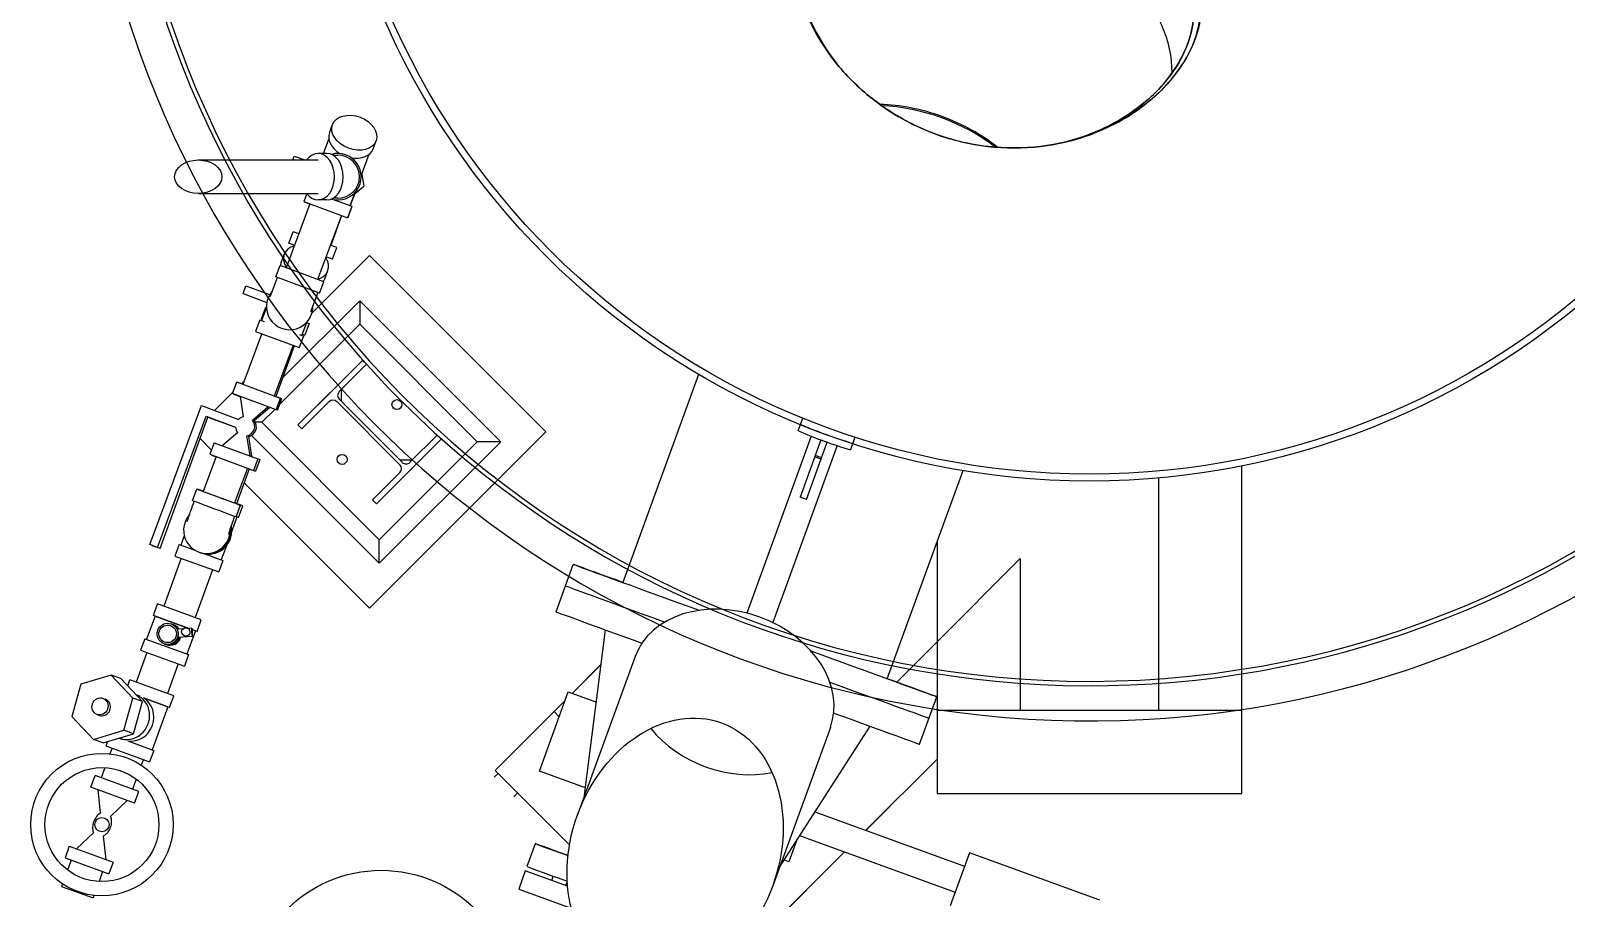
# Model space of a CAD drawing. Header units: metres. Extents: x 0 to 63075, y 0 to 44550.
# Drawn here: x 60111.8 to 60528.1, y 37240.8 to 37476 of the extents above; entities that cross this region are included whole.
import ezdxf

# ---------------------------------------------------------------- set-up
doc = ezdxf.new("R2010")
doc.units = ezdxf.units.M
doc.header["$LTSCALE"] = 75
for name, color, linetype in [('GSB', 7, 'Continuous'), ('ML6', 1, 'Continuous'), ('SL1', 8, 'Continuous')]:
    doc.layers.add(name, color=color, linetype=linetype)

# ---------------------------------------------------------------- blocks, each defined once
blk = doc.blocks.new('A$C6bae614f')
at = {"layer": 'SL1'}
for p, q in [((416547.3, 24354.7), (416547.3, 24354.7)), ((416560.5, 24362.8), (416560.5, 24362.8)), ((414997.6, 24193.4), (415003.1, 24208.1)), ((414987.1, 24155.9), (414996.7, 24181.6)), ((415076.4, 24164), (415081.9, 24178.8)), ((414931.3, 24144.1), (414934, 24151.3)), ((414934, 24151.3), (414953.3, 24144.1)), ((414992.7, 24155.9), (414977, 24155.9)), ((415004.1, 24152.8), (415012.9, 24152.8)), ((415054.9, 24115.4), (415069.5, 24154.5)), ((414760.9, 24144.1), (414977, 24144.1)), ((415056.2, 24118.8), (415060, 24096.4)), ((415060, 24096.4), (415042.5, 24081.9)), ((414760.9, 24083.7), (414977, 24083.7)), ((414962.5, 24064.9), (414919.6, 23949.6)), ((414956.7, 24083.2), (414951.4, 24069)), ((414951.4, 24069), (415030.2, 24039.7)), ((414951.8, 24068.9), (414951.7, 24068.6)), ((414951.7, 24068.6), (414962.5, 24064.7)), ((414992.7, 24071.9), (414977, 24071.9)), ((415012.9, 24075), (415004, 24075)), ((415006, 24072.4), (415037.9, 24060.6)), ((415043.8, 24085.3), (415035, 24061.7)), ((415035.3, 24061.8), (415042.7, 24082)), ((415019.1, 24043.9), (414976.2, 23928.6)), ((415019.5, 24043.7), (414999.9, 23989.9)), ((415037.9, 24060.6), (415030.2, 24039.7)), ((415030.3, 24040), (415030.7, 24039.8)), ((415038.3, 24060.7), (415030.7, 24039.8)), ((415035.1, 24061.9), (415038.3, 24060.7)), ((414924.4, 23993.8), (414932, 24014.6)), ((414942.4, 24010.9), (414932, 24014.6)), ((414934.7, 23990), (414924.4, 23993.8)), ((415011, 23985.9), (414999.1, 23990.2)), ((415003.4, 23965), (415011, 23985.9)), ((414900.8, 23932.9), (414908.5, 23953.8)), ((414987.3, 23924.4), (414908.5, 23953.8)), ((414910.5, 23959), (414916, 23973.8)), ((415070.1, 23971.4), (414966, 23867.4)), ((415003.4, 23965), (414991.4, 23969.4)), ((415388.2, 23653.2), (415070.1, 23971.4)), ((414890.8, 23896.9), (414903.7, 23931.8)), ((414979.6, 23903.6), (414900.8, 23932.9)), ((414989.3, 23929.7), (414994.8, 23944.5)), ((414841.6, 23902.9), (414846.9, 23916.9)), ((414841.6, 23902.9), (414884.4, 23887)), ((414846.9, 23916.9), (414889.6, 23901)), ((414976.6, 23904.7), (414963.6, 23869.8)), ((414979.6, 23903.6), (414987.3, 23924.4)), ((414882.1, 23877.7), (414874.5, 23856.8)), ((414883.8, 23878.1), (414875, 23854.4)), ((414882.1, 23877.7), (414883.4, 23877.2)), ((414912.5, 23750.1), (415052.3, 23889.9)), ((415052.3, 23889.9), (415052.3, 23847.5)), ((415306.9, 23635.3), (415052.3, 23889.9)), ((414872, 23855.5), (414864.2, 23834.7)), ((414872, 23855.5), (414879.5, 23852.7)), ((414874.5, 23856.8), (414875.7, 23856.4)), ((415052.3, 23847.5), (414908.1, 23703.3)), ((414947.8, 23827.3), (414956.6, 23851)), ((414961.1, 23848.9), (414953.5, 23828)), ((414956.5, 23850.6), (414961.1, 23848.9)), ((415264.5, 23635.3), (415052.3, 23847.5)), ((414875.4, 23830.6), (414841.3, 23739)), ((414864.2, 23834.7), (414943, 23805.4)), ((414950.8, 23826.2), (414943, 23805.4)), ((414943.3, 23829), (414950.8, 23826.2)), ((414948.7, 23829.8), (414953.5, 23828)), ((414931.9, 23809.6), (414897.9, 23718)), ((414933.9, 23808.8), (414900.6, 23717.2)), ((414940.6, 23665.8), (415057.3, 23782.4)), ((415064.5, 23775.2), (415015.3, 23726)), ((415057.3, 23782.4), (415064.5, 23775.2)), ((414822.4, 23722.3), (414830.2, 23743.1)), ((414909, 23713.8), (414830.2, 23743.1)), ((414843.5, 23744.9), (414838.6, 23740)), ((414940.6, 23665.8), (415012.7, 23737.8)), ((415664.2, 23757.1), (415527.4, 23381.3)), ((414823.3, 23724.7), (414790.4, 23691.8)), ((414901.2, 23693), (414822.4, 23722.3)), ((414825.1, 23721), (414825.2, 23721.3)), ((414837.1, 23716.7), (414825.1, 23721)), ((414842.7, 23680.5), (414837.1, 23716.9)), ((414911.7, 23713.1), (414897.9, 23718.2)), ((414901.2, 23693), (414909, 23713.8)), ((414904.1, 23692.3), (414911.7, 23713.1)), ((414997, 23707.8), (414947.8, 23658.5)), ((414997, 23707.8), (414947.8, 23658.5)), ((415124.7, 23593.9), (415010.9, 23707.8)), ((415124.7, 23593.9), (415010.9, 23707.8)), ((415019.5, 23730.3), (415015.3, 23726)), ((415015.3, 23712.1), (415129.1, 23598.3)), ((415015.3, 23712.1), (415129.1, 23598.3)), ((415019.5, 23730.3), (415019, 23729.7)), ((415019, 23729.7), (415019, 23708.5)), ((414673.2, 23450), (414766.4, 23700.7)), ((414687.2, 23444.8), (414775.3, 23681.4)), ((414691.8, 23442.6), (414778.2, 23679.8)), ((414766.4, 23700.7), (414833.3, 23675.8)), ((414775.3, 23681.4), (414828, 23661.8)), ((414778.4, 23679.8), (414778.1, 23679.5)), ((414778.2, 23679.8), (414828.1, 23661.7)), ((414858.6, 23674.6), (414886.6, 23698.4)), ((414861.6, 23673.6), (414889.3, 23697.5)), ((414898.8, 23693.9), (414875.6, 23670.7)), ((414904.1, 23692.3), (414901.3, 23693.3)), ((415844.1, 23655.1), (415852.4, 23677.9)), ((414832.1, 23652.1), (414804.1, 23628.2)), ((414875.6, 23670.7), (414863.6, 23670.7)), ((414875.6, 23670.7), (415087.7, 23458.6)), ((414947.8, 23658.5), (414940.6, 23665.8)), ((414947.8, 23658.5), (414940.6, 23665.8)), ((415070, 23335), (415388.2, 23653.2)), ((415143, 23598.3), (415192.2, 23647.5)), ((415192.2, 23647.5), (415199.4, 23640.3)), ((414764.1, 23641), (414784.6, 23620.5)), ((414789.5, 23633.7), (414781.7, 23612.9)), ((414789.5, 23633.7), (414868.3, 23604.4)), ((414848, 23646.2), (414853.7, 23609.8)), ((414851.2, 23645.1), (414857.1, 23608.7)), ((414856.8, 23647), (415087.7, 23416.1)), ((415199.4, 23640.3), (415082.7, 23523.6)), ((415087.7, 23458.6), (415264.5, 23635.3)), ((415087.7, 23416.1), (415306.9, 23635.3)), ((415306.9, 23635.3), (415264.5, 23635.3)), ((415867.3, 23645.5), (415751, 23326)), ((415914.2, 23628.4), (415798, 23308.9)), ((415884.7, 23638.7), (415847.2, 23535.6)), ((415859, 23531.4), (415896.5, 23634.5)), ((415884.7, 23638.7), (415896.5, 23634.5)), ((415884.8, 23638.7), (415884.7, 23638.7)), ((415896.5, 23634.5), (415896.5, 23634.5)), ((415946.4, 23643.6), (415938.1, 23620.9)), ((414792.9, 23608.7), (414769.5, 23545.9)), ((414781.7, 23612.9), (414860.5, 23583.5)), ((414785.2, 23611.6), (414785.1, 23611.3)), ((414785.1, 23611.3), (414792.8, 23608.5)), ((414853.6, 23610), (414871.7, 23603.4)), ((414868.3, 23604.4), (414860.5, 23583.5)), ((414871.7, 23603.4), (414864.1, 23582.5)), ((415154.8, 23595.7), (415082.7, 23523.6)), ((415146.7, 23602), (415125.4, 23602)), ((415143, 23598.3), (415147.2, 23602.6)), ((415147.2, 23602.6), (415146.7, 23602)), ((415885.3, 23603.8), (415873.6, 23608.1)), ((415886.3, 23606.6), (415874.6, 23610.8)), ((414849.4, 23587.7), (414826, 23524.9)), ((414852.9, 23586.4), (414830.1, 23523.6)), ((414860.6, 23583.8), (414864.1, 23582.5)), ((415075.5, 23530.8), (415124.7, 23580)), ((415075.5, 23530.8), (415124.7, 23580)), ((416004.8, 23207.6), (416141.6, 23583.4)), ((416494.7, 23150.2), (416494.7, 23570.1)), ((416644.7, 23000.2), (416644.7, 23592)), ((414750.6, 23529.2), (414758.4, 23550.1)), ((414843.8, 23561.3), (415070, 23335)), ((414841.2, 23519.6), (414826.1, 23525.1)), ((414829.4, 23499.9), (414837.2, 23520.8)), ((414833.6, 23498.7), (414841.2, 23519.6)), ((415082.7, 23523.6), (415075.5, 23530.8)), ((415082.7, 23523.6), (415075.5, 23530.8)), ((415859, 23531.4), (415847.2, 23535.6)), ((414830.6, 23499.8), (414821.3, 23474.2)), ((414829.5, 23500.2), (414830.6, 23499.8)), ((414833.6, 23498.7), (414829.5, 23500.2)), ((414735.5, 23465.7), (414729.3, 23448.8)), ((415087.7, 23416.1), (415087.7, 23458.6)), ((416094.7, 23454.7), (416094.7, 23000.2)), ((414687.2, 23444.8), (414673.2, 23450)), ((414677.7, 23447.7), (414677.9, 23448.2)), ((414691.8, 23442.6), (414677.7, 23447.7)), ((414726.4, 23449.9), (414718.8, 23429)), ((414718.8, 23429), (414797.8, 23400.3)), ((414726.4, 23449.9), (414754.7, 23439.6)), ((414762, 23436.1), (414762.4, 23436)), ((414764.9, 23435.1), (414764.5, 23435.2)), ((414772.6, 23433.1), (414805.4, 23421.1)), ((414811.7, 23447.8), (414802.4, 23422.2)), ((414729.9, 23425), (414698.4, 23338.5)), ((414786.6, 23404.3), (414755.1, 23317.9)), ((414805.4, 23421.1), (414797.8, 23400.3)), ((415406.7, 23328.2), (415437.9, 23413.9)), ((416094.7, 23274.4), (416244.7, 23424.4)), ((416244.7, 23424.4), (416244.7, 23150.2)), ((414679.7, 23321.7), (414687.3, 23342.6)), ((414766.3, 23313.8), (414687.3, 23342.6)), ((414682.7, 23320.6), (414667.4, 23278.8)), ((414743.7, 23298.4), (414679.7, 23321.7)), ((414682.7, 23320.6), (414743.7, 23298.4)), ((414712.5, 23306.3), (414712, 23306.5)), ((414713.8, 23305.8), (414714.3, 23305.7)), ((414716.8, 23304.7), (414716.4, 23304.9)), ((414733.2, 23297.6), (414723.1, 23296.9)), ((414755.7, 23294), (414740.4, 23252.2)), ((414740.8, 23299.1), (414744.5, 23297.8)), ((414749, 23298.8), (414743.1, 23298.3)), ((414749.3, 23296.3), (414755.7, 23294)), ((414758.7, 23292.9), (414749.3, 23296.3)), ((414758.7, 23292.9), (414766.3, 23313.8)), ((415458.4, 22997.4), (415496.2, 23295.6)), ((414664.4, 23279.8), (414656.8, 23259)), ((414664.4, 23279.8), (414743.4, 23251.1)), ((414699.5, 23270.5), (414699, 23270.7)), ((414700.8, 23270), (414701.2, 23269.9)), ((414703.8, 23268.9), (414703.4, 23269.1)), ((414750.1, 23283.8), (414723.9, 23281.9)), ((414735.7, 23285.1), (414739.4, 23283.7)), ((416094.7, 23274.4), (416021.7, 23201.4)), ((414668, 23254.9), (414648.5, 23201.5)), ((414656.8, 23259), (414735.8, 23230.2)), ((414724.7, 23234.2), (414705.2, 23180.8)), ((414743.4, 23251.1), (414735.8, 23230.2)), ((415436, 23181.2), (415488.3, 23233.6)), ((415488.3, 23233.5), (415436.1, 23181.2)), ((415549.6, 23247.9), (415445.5, 22962)), ((414603.6, 23214.2), (414548.5, 23197.5)), ((414642.7, 23172.8), (414603.6, 23214.2)), ((414621.1, 23207.9), (414603.6, 23214.2)), ((414660.2, 23166.4), (414621.1, 23207.9)), ((414633.4, 23194.8), (414637.4, 23205.5)), ((414716.4, 23176.8), (414637.4, 23205.5)), ((414548.5, 23197.5), (414532.4, 23139.4)), ((414655.2, 23176.2), (414648.7, 23178.6)), ((414708.8, 23155.9), (414716.4, 23176.8)), ((415376.9, 23041), (415428.9, 23183.8)), ((415428.9, 23183.8), (415479.7, 23165.3)), ((414588.7, 23172.2), (414592.9, 23170.7)), ((414626.7, 23114.7), (414642.7, 23172.8)), ((414660.2, 23166.4), (414642.7, 23172.8)), ((414644.1, 23108.3), (414660.2, 23166.4)), ((414708.8, 23155.9), (414662.1, 23172.9)), ((414662.2, 23172.9), (414705.8, 23157)), ((414705.8, 23157), (414677.5, 23079.4)), ((415403.1, 23148.2), (415423.3, 23168.5)), ((415423.3, 23168.5), (415403.1, 23148.2)), ((416063.1, 23089.3), (416094.3, 23175)), ((416644.7, 23150.2), (416094.7, 23150.2)), ((414532.4, 23139.4), (414571.5, 23098)), ((414578.1, 23143), (414582.2, 23141.5)), ((415297, 23042.2), (415403.1, 23148.2)), ((415403.1, 23148.2), (415412.5, 23138.8)), ((415973.5, 23121.9), (415810.8, 22869.1)), ((414571.5, 23098), (414626.7, 23114.7)), ((414589, 23091.6), (414571.5, 23098)), ((414589, 23091.6), (414644.1, 23108.3)), ((414596.7, 23093.9), (414593.9, 23086.2)), ((414626.4, 23097.2), (414619.1, 23099.9)), ((414644.1, 23108.3), (414626.7, 23114.7)), ((414633.9, 23095.3), (414680.5, 23078.3)), ((415902, 23119.6), (415797.9, 22833.7)), ((414593.9, 23086.2), (414672.9, 23057.4)), ((414605.1, 23082.2), (414601.4, 23072)), ((414680.5, 23078.3), (414672.9, 23057.4)), ((414592.2, 23046.9), (414585.6, 23028.7)), ((414661.7, 23061.5), (414658, 23051.3)), ((415296.8, 23041.9), (415297.1, 23042.1)), ((415431.1, 22907.8), (415296.8, 23041.9)), ((415431.1, 22908), (415297, 23042.2)), ((415460.1, 23010.7), (415376.9, 23041)), ((415966.3, 22933.9), (416094.7, 23062.3)), ((414566.9, 23011.9), (414574.5, 23032.8)), ((414645.8, 22983.2), (414566.9, 23011.9)), ((414653.5, 23004), (414574.5, 23032.8)), ((414648.9, 23026.3), (414642.3, 23008.1)), ((415295.2, 23029.8), (415302, 23036.7)), ((414584.6, 22965.3), (414580.1, 23007.1)), ((414602.3, 22958.9), (414632.6, 22988)), ((414645.8, 22983.2), (414653.5, 23004)), ((415330.5, 22994.5), (415337.4, 23001.4)), ((416094.7, 23000.2), (416644.7, 23000.2)), ((415874.1, 22967.5), (416144.4, 22869.1)), ((416010.2, 22977.8), (415966.4, 22933.9)), ((414571.6, 22929.5), (414541.2, 22900.4)), ((414528, 22905.2), (414520.4, 22884.3)), ((414528, 22905.2), (414607, 22876.5)), ((414589.2, 22923.1), (414593.7, 22881.3)), ((415369.3, 22909.8), (415354.2, 22868.5)), ((415841.4, 22916.6), (415827, 22877.2)), ((415846.4, 22924.4), (416127.3, 22822.1)), ((414520.4, 22884.3), (414599.4, 22855.6)), ((414531.5, 22880.3), (414524.9, 22862.1)), ((414607, 22876.5), (414599.4, 22855.6)), ((415927.4, 22894.9), (415789.5, 22756.9)), ((415791.8, 22759.4), (415927.3, 22894.9)), ((415827, 22877.2), (415818.1, 22880.4)), ((416153.3, 22893.5), (416118.4, 22797.7)), ((416388.2, 22808), (416153.3, 22893.5)), ((414588.2, 22859.6), (414581.6, 22841.5)), ((415351.2, 22860.8), (415339.3, 22827.9)), ((415427.7, 22833), (415351.2, 22860.8)), ((415398.9, 22843.4), (415401.7, 22851.2)), ((414515.8, 22837.1), (414514.1, 22832.4)), ((414514.1, 22832.4), (414570.8, 22811.8)), ((414572.5, 22816.4), (414570.8, 22811.8)), ((415339.3, 22827.9), (415434.3, 22793.3)), ((415424.5, 22834.1), (415427.1, 22841.2))]:
    blk.add_line(p, q, dxfattribs=at)
for centre, radius in [((416369.8, 24952.9), 1388.4), ((416369.8, 24952.9), 1376), ((415119.5, 23702.5), 9), ((415020.5, 23603.5), 9), ((414586.9, 22944.2), 128.6), ((414586.9, 22944.2), 102.9), ((414586.9, 22944.2), 12.9), ((415091.1, 22620.4), 241.3)]:
    blk.add_circle(centre, radius, dxfattribs=at)
for centre, radius, start, end in [((416369.8, 24952.9), 1750, 185.8289, 180.3095), ((416369.8, 24952.9), 1821.5, 185.5993, 68.3648), ((416369.8, 24952.9), 1758, 185.8023, 69.7657), ((415012.9, 24113.9), 42, 253.6386, 106.3576), ((415012.9, 24113.9), 38.9, 269.9981, 89.9981), ((414925.8, 23879.6), 42, 137.1869, 2.0094), ((415004, 23700.8), 9.8, 44.9982, 134.9982), ((415004, 23700.8), 9.8, 44.9981, 134.9981), ((415022.2, 23719.1), 9.8, 134.9982, 224.9982), ((415022.2, 23719.1), 9.8, 134.9981, 224.9981), ((414845.4, 23663.3), 17.4, 98.8105, 134.0255), ((414845.4, 23663.3), 17.4, 185.1707, 220.3857), ((414845.4, 23663.3), 17.4, 278.8105, 40.3857), ((414848.4, 23662.2), 17.4, 279.2005, 40.7757), ((416185.5, 24446.6), 862, 246.6727, 253.3235), ((416185.5, 24446.6), 849.6, 246.6241, 253.3722), ((415117.8, 23587), 9.8, 314.9982, 44.9982), ((415117.8, 23587), 9.8, 314.9981, 44.9981), ((415136.1, 23605.2), 9.8, 224.9982, 314.9982), ((415136.1, 23605.2), 9.8, 224.9981, 314.9981)]:
    blk.add_arc(centre, radius, start, end, dxfattribs=at)
for centre, major_axis, ratio, start_param, end_param in [((416160.3, 24377.5), (349.1, -127.1), 0.642788, 0.214712, 1.570796), ((416050, 24074.5), (-230.1, 83.8), 0.642788, 4.712389, 5.193048), ((416049.3, 24072.5), (229.8, -83.6), 0.642788, 1.107231, 2.034281), ((416050, 24074.5), (-230.1, 83.8), 0.642788, 4.231649, 4.712389), ((415037, 24178.7), (-39.4, 14.7), 0.707107, 0, 1.299523), ((414977, 24113.9), (0, 42), 0.707107, 2.371035, 7.053743), ((414992.7, 24113.9), (0, 42), 0.707107, 3.141593, 6.283185), ((415037, 24178.7), (39.4, -14.7), 0.707107, 4.983662, 6.283185), ((414955.4, 23959.1), (-39.4, 14.7), 0.707107, 5.512628, 7.053743), ((414949.9, 23944.4), (-39.4, 14.7), 0.707107, 0, 0.190809), ((414955.4, 23959.1), (39.4, -14.7), 0.707107, 5.512628, 7.053743), ((414949.9, 23944.4), (39.4, -14.7), 0.707107, 6.092377, 6.283185), ((414797.8, 23535.4), (39.4, -14.7), 0.000126, 2.37103, 7.053737), ((414797.8, 23535.4), (36.4, -13.5), 0.000126, 2.459317, 6.965449), ((414790, 23514.6), (39.4, -14.7), 0.000126, 3.141593, 6.283185), ((414776.4, 23475.6), (-14.4, -39.5), 0.999828, 4.705583, 8.260984), ((414776.4, 23475.6), (-14.4, -39.5), 0.999828, 4.337937, 4.705583), ((414778.9, 23474.7), (-14.4, -39.5), 0.999828, 6.256058, 8.403447), ((414779.3, 23474.6), (-14.4, -39.5), 0.999828, 0.190693, 2.139021), ((414776.7, 23475.5), (-14.4, -39.5), 0.999828, 0, 2.002603), ((415766.1, 23294.5), (-328.2, 119.5), 0.000235, 5.526729, 7.541535), ((415752, 23255.8), (-328.2, 119.5), 0.000235, 0, 1.099442), ((415725.8, 23183.7), (-176.2, 64.1), 0.765978, 4.712389, 6.283185), ((415734.9, 23208.8), (-328.2, 119.5), 0.000235, 6.283185, 7.29823), ((415725.8, 23183.7), (176.2, -64.1), 0.765978, 0, 1.570796), ((414706, 23288.4), (-6.5, -17.9), 0.999445, 0, 1.992119), ((414706, 23288.4), (6.5, 17.9), 0.999445, 5.133711, 6.283185), ((414707.3, 23287.9), (6.5, 17.9), 0.999445, 5.554137, 6.31843), ((414707.8, 23287.8), (6.5, 17.9), 0.999445, 5.56661, 6.283185), ((414709.9, 23287), (6.5, 17.9), 0.999445, 5.621186, 6.342997), ((414707.3, 23287.9), (-6.5, -17.9), 0.999445, 6.24794, 7.886236), ((414707.8, 23287.8), (-6.5, -17.9), 0.999445, 0, 1.615293), ((414709.9, 23287), (-6.5, -17.9), 0.999445, 6.223374, 7.950547), ((414710.4, 23286.8), (-6.5, -17.9), 0.999445, 0.790973, 1.679327), ((415766.1, 23294.5), (328.2, -119.5), 0.000235, 5.024836, 7.039642), ((414633.5, 23139.4), (14.4, 39.5), 0.931922, 3.10802, 6.260195), ((415752, 23255.8), (328.2, -119.5), 0.000235, 5.183743, 6.283185), ((414587.6, 23156.1), (-5.3, -14.6), 0.931922, 0, 2.704213), ((414587.6, 23156.1), (5.3, 14.6), 0.931922, 5.845806, 6.283185), ((414641.1, 23136.6), (14.4, 39.5), 0.931922, 3.332286, 6.093751), ((415734.9, 23208.8), (328.2, -119.5), 0.000235, 5.268141, 6.283185), ((415725.8, 23183.7), (176.2, -64.1), 0.765978, 4.041656, 5.383122), ((415596, 22827.3), (-226.7, 82.5), 0.000235, 5.544885, 7.021601), ((415581, 22786), (-226.7, 82.5), 0.000235, 0, 0.824501)]:
    blk.add_ellipse(centre, major_axis=major_axis, ratio=ratio, start_param=start_param, end_param=end_param, dxfattribs=at)
for centre, major_axis, ratio in [((415042.5, 24193.4), (39.4, -14.7), 0.707107), ((414760.9, 24113.9), (42.7, 0), 0.707107), ((414705.5, 23288.6), (-6.5, -17.9), 0.999445), ((414705.5, 23288.6), (-5.4, -14.9), 0.999445), ((414738.3, 23292.1), (2.57, 7.05), 0.999445), ((414749.5, 23291.3), (0.54, -7.48), 0.030407), ((414583.4, 23157.6), (5.3, 14.6), 0.931922), ((415621.7, 22897.8), (-83.7, -230), 0.765978)]:
    blk.add_ellipse(centre, major_axis=major_axis, ratio=ratio, dxfattribs=at)
for points, knots in [([(415844.4, 24623.4), (415834.9, 24598.4), (415829.7, 24566.9), (415830.4, 24533.8), (415830.9, 24512.9), (415833.7, 24491.3), (415838.3, 24470.8), (415839.8, 24464), (415841.5, 24457.3), (415843.4, 24450.6), (415855.1, 24410.1), (415875.2, 24369), (415903, 24331.5), (415921.5, 24306.5), (415943.4, 24283.1), (415968, 24262.5), (415992.5, 24242), (416019.8, 24224.1), (416048.3, 24209.8), (416062.6, 24202.6), (416077.2, 24196.3), (416092.1, 24190.8), (416129.6, 24177.1), (416169.7, 24168.8), (416209.8, 24166.5), (416241.9, 24164.6), (416274.1, 24166.5), (416305, 24172.1), (416335.9, 24177.6), (416365.6, 24186.7), (416392.9, 24198.6), (416413.3, 24207.6), (416432.4, 24218.1), (416449.8, 24229.6), (416472.9, 24244.9), (416495.2, 24264.2), (416513.6, 24285.2), (416527.3, 24301), (416538.8, 24317.8), (416547.6, 24334.2), (416550.6, 24339.7), (416553.2, 24345.2), (416555.6, 24350.6), (416564.7, 24370.9), (416570.5, 24393.4), (416571.5, 24415.1), (416572.3, 24431.4), (416570.4, 24447.3), (416566.3, 24461.7), (416565, 24466.5), (416563.4, 24471.1), (416561.6, 24475.6), (416553.3, 24497.1), (416538.2, 24517.4), (416518.1, 24535), (416503, 24548.2), (416485, 24559.8), (416465.9, 24570), (416459.6, 24573.4), (416453.1, 24576.7), (416446.6, 24579.8), (416421.6, 24591.8), (416391.3, 24603.6), (416358.9, 24615.4), (416342.7, 24621.3), (416326, 24627.3), (416309.3, 24633.3), (416292.7, 24639.2), (416276, 24645.2), (416259.9, 24651.1), (416227.6, 24662.7), (416193.6, 24675.7), (416161.2, 24687.4), (416136.9, 24696.2), (416113.5, 24704.3), (416092, 24710.6), (416084.8, 24712.8), (416077.9, 24714.7), (416071.1, 24716.5), (416043, 24723.9), (416014.3, 24728.6), (415987.6, 24728.1), (415974.2, 24727.8), (415961.4, 24726.2), (415949.4, 24723.2), (415937.3, 24720.3), (415926.1, 24715.9), (415916, 24710.6), (415899, 24701.7), (415882.7, 24688), (415869.6, 24670.6), (415859.7, 24657.5), (415851.7, 24642.5), (415845.6, 24626.7), (415845.2, 24625.6), (415844.8, 24624.5), (415844.4, 24623.4)], [-4513.890708, -4513.890708, -4513.890708, -4513.890708, -4401.358609, -4401.358609, -4401.358609, -4330.215052, -4330.215052, -4330.215052, -4306.500534, -4306.500534, -4306.500534, -4163.887345, -4163.887345, -4163.887345, -4068.811886, -4068.811886, -4068.811886, -3973.736428, -3973.736428, -3973.736428, -3926.198698, -3926.198698, -3926.198698, -3807.353391, -3807.353391, -3807.353391, -3712.277146, -3712.277146, -3712.277146, -3617.2009, -3617.2009, -3617.2009, -3545.893716, -3545.893716, -3545.893716, -3451.034419, -3451.034419, -3451.034419, -3379.889946, -3379.889946, -3379.889946, -3356.175122, -3356.175122, -3356.175122, -3266.634547, -3266.634547, -3266.634547, -3199.479115, -3199.479115, -3199.479115, -3177.093971, -3177.093971, -3177.093971, -3069.922869, -3069.922869, -3069.922869, -2989.544542, -2989.544542, -2989.544542, -2962.751767, -2962.751767, -2962.751767, -2860.060063, -2860.060063, -2860.060063, -2808.714212, -2808.714212, -2808.714212, -2757.36836, -2757.36836, -2757.36836, -2654.678488, -2654.678488, -2654.678488, -2577.661085, -2577.661085, -2577.661085, -2551.988617, -2551.988617, -2551.988617, -2444.818962, -2444.818962, -2444.818962, -2391.234135, -2391.234135, -2391.234135, -2337.649308, -2337.649308, -2337.649308, -2248.108342, -2248.108342, -2248.108342, -2180.952617, -2180.952617, -2180.952617, -2176.241401, -2176.241401, -2176.241401, -2176.241401]), ([(415844.4, 24623.4), (415852.3, 24645.8), (415864.7, 24666.7), (415880, 24682.9), (415890.9, 24694.5), (415903.3, 24703.7), (415916, 24710.7), (415936.2, 24721.7), (415960.8, 24727.6), (415987.5, 24728.1), (416007.6, 24728.5), (416028.8, 24725.8), (416050, 24721.4), (416057.1, 24719.9), (416064.1, 24718.3), (416071.1, 24716.5), (416098, 24709.6), (416128.8, 24699.1), (416161.2, 24687.4), (416177.4, 24681.5), (416194, 24675.3), (416210.6, 24669.2), (416227.2, 24663.1), (416243.8, 24657), (416259.9, 24651), (416292.1, 24639.2), (416326.6, 24627.3), (416358.9, 24615.5), (416383.2, 24606.6), (416406.2, 24597.7), (416426.8, 24588.8), (416433.7, 24585.8), (416440.3, 24582.8), (416446.6, 24579.8), (416472.9, 24567.5), (416498, 24552.6), (416518, 24535), (416528.1, 24526.2), (416536.9, 24516.7), (416544.2, 24506.7), (416551.5, 24496.7), (416557.3, 24486.2), (416561.7, 24475.6), (416569, 24457.9), (416572.6, 24436.9), (416571.5, 24415.1), (416570.6, 24398.8), (416567.1, 24382.1), (416561.6, 24366.2), (416559.8, 24360.9), (416557.8, 24355.6), (416555.6, 24350.5), (416544.3, 24323.5), (416524.3, 24294.7), (416499.1, 24269.8), (416484, 24254.8), (416467, 24241.2), (416449.7, 24229.6), (416415.2, 24206.3), (416373.3, 24187.7), (416327.9, 24176.8), (416297.7, 24169.6), (416265.9, 24165.8), (416233.8, 24165.8), (416201.8, 24165.8), (416169.5, 24169.6), (416138.4, 24177), (416122.8, 24180.6), (416107.6, 24185.2), (416092.6, 24190.6), (416055.1, 24204.3), (416019.1, 24223.6), (415986.8, 24247.6), (415961, 24266.8), (415937.6, 24289), (415917.5, 24313.1), (415897.4, 24337.2), (415880.5, 24363.3), (415867.3, 24389.9), (415857.3, 24409.9), (415849.5, 24430.2), (415843.6, 24450.2), (415835.7, 24476.8), (415831, 24505.9), (415830.5, 24533.8), (415830.1, 24554.7), (415832, 24575), (415835.9, 24593.3), (415837.1, 24599.4), (415838.6, 24605.3), (415840.3, 24610.9), (415841.5, 24615.1), (415842.9, 24619.3), (415844.4, 24623.4)], [0, 0, 0, 0, 0.040319, 0.040319, 0.040319, 0.069047, 0.069047, 0.069047, 0.114892, 0.114892, 0.114892, 0.149276, 0.149276, 0.149276, 0.160737, 0.160737, 0.160737, 0.204666, 0.204666, 0.204666, 0.22663, 0.22663, 0.22663, 0.248595, 0.248595, 0.248595, 0.292524, 0.292524, 0.292524, 0.325471, 0.325471, 0.325471, 0.336454, 0.336454, 0.336454, 0.382299, 0.382299, 0.382299, 0.405222, 0.405222, 0.405222, 0.428145, 0.428145, 0.428145, 0.466449, 0.466449, 0.466449, 0.495176, 0.495176, 0.495176, 0.504752, 0.504752, 0.504752, 0.555476, 0.555476, 0.555476, 0.58591, 0.58591, 0.58591, 0.646918, 0.646918, 0.646918, 0.687589, 0.687589, 0.687589, 0.728261, 0.728261, 0.728261, 0.748597, 0.748597, 0.748597, 0.799436, 0.799436, 0.799436, 0.840108, 0.840108, 0.840108, 0.880779, 0.880779, 0.880779, 0.911283, 0.911283, 0.911283, 0.951861, 0.951861, 0.951861, 0.982295, 0.982295, 0.982295, 0.992439, 0.992439, 0.992439, 1, 1, 1, 1]), ([(416301.9, 24171.5), (416330.1, 24176.7), (416357.2, 24184.9), (416382.2, 24195.5), (416402.1, 24203.9), (416420.6, 24213.8), (416437.4, 24224.6), (416459.9, 24239.1), (416481.6, 24257.2), (416499.5, 24277.2), (416513, 24292.1), (416524.3, 24308), (416533.1, 24323.7), (416536, 24328.9), (416538.6, 24334.1), (416541, 24339.2), (416550.1, 24358.6), (416556.2, 24380.3), (416557.7, 24401.2), (416558.8, 24417), (416557.4, 24432.3), (416554, 24446.2), (416552.9, 24450.8), (416551.5, 24455.3), (416549.9, 24459.8), (416544, 24475.9), (416534.8, 24491.6), (416522.3, 24505.9), (416509.8, 24520.2), (416494.1, 24533.1), (416476.5, 24544.6), (416464.8, 24552.3), (416452.3, 24559.3), (416439.6, 24565.7), (416415.1, 24578.2), (416385.2, 24590.4), (416353.2, 24602.5), (416337.2, 24608.6), (416320.7, 24614.6), (416304.2, 24620.7), (416287.7, 24626.7), (416271.3, 24632.7), (416255.3, 24638.5), (416223.3, 24650), (416189.5, 24662.7), (416157.2, 24673.9), (416133, 24682.3), (416109.7, 24689.9), (416088.3, 24695.8), (416081.1, 24697.8), (416074.1, 24699.6), (416067.4, 24701.2), (416039.6, 24707.9), (416011.1, 24711.8), (415984.9, 24710.4), (415971.7, 24709.8), (415959.2, 24707.8), (415947.4, 24704.5), (415935.7, 24701.2), (415924.8, 24696.6), (415915, 24691)], [933.984484, 933.984484, 933.984484, 933.984484, 1020.885388, 1020.885388, 1020.885388, 1089.67124, 1089.67124, 1089.67124, 1181.035807, 1181.035807, 1181.035807, 1249.559232, 1249.559232, 1249.559232, 1272.400374, 1272.400374, 1272.400374, 1359.013547, 1359.013547, 1359.013547, 1423.973427, 1423.973427, 1423.973427, 1445.62672, 1445.62672, 1445.62672, 1524.75777, 1524.75777, 1524.75777, 1603.888819, 1603.888819, 1603.888819, 1656.642852, 1656.642852, 1656.642852, 1758.382845, 1758.382845, 1758.382845, 1809.252842, 1809.252842, 1809.252842, 1860.122839, 1860.122839, 1860.122839, 1961.862831, 1961.862831, 1961.862831, 2038.167826, 2038.167826, 2038.167826, 2063.602824, 2063.602824, 2063.602824, 2169.110889, 2169.110889, 2169.110889, 2221.864921, 2221.864921, 2221.864921, 2274.618953, 2274.618953, 2274.618953, 2274.618953]), ([(415915, 24691), (415934.5, 24702.6), (415958.6, 24709.2), (415984.8, 24710.5), (416004.5, 24711.4), (416025.5, 24709.4), (416046.5, 24705.6), (416053.5, 24704.3), (416060.5, 24702.8), (416067.4, 24701.2), (416094.2, 24695), (416124.9, 24685.1), (416157.2, 24673.9), (416173.4, 24668.2), (416189.9, 24662.3), (416206.4, 24656.3), (416222.9, 24650.3), (416239.4, 24644.3), (416255.3, 24638.4), (416287.2, 24626.7), (416321.3, 24614.7), (416353.2, 24602.6), (416377.2, 24593.5), (416399.9, 24584.3), (416420.2, 24575), (416426.9, 24571.9), (416433.4, 24568.8), (416439.6, 24565.7), (416465.2, 24553), (416489.5, 24537.6), (416508.7, 24519.7), (416518.4, 24510.8), (416526.7, 24501.2), (416533.6, 24491.1), (416540.5, 24481.1), (416545.8, 24470.5), (416549.8, 24460), (416556.3, 24442.6), (416559.3, 24422.2), (416557.7, 24401.2), (416556.5, 24385.5), (416552.7, 24369.4), (416547.1, 24354.1), (416545.3, 24349.1), (416543.2, 24344.1), (416541, 24339.2), (416529.7, 24313.4), (416510, 24286.2), (416485.4, 24262.6), (416470.6, 24248.4), (416454.1, 24235.6), (416437.4, 24224.6), (416403.8, 24202.6), (416363.3, 24185.2), (416319.4, 24175.1), (416314.4, 24174), (416309.4, 24172.9), (416304.3, 24172)], [-2274.618953, -2274.618953, -2274.618953, -2274.618953, -2169.110889, -2169.110889, -2169.110889, -2089.97984, -2089.97984, -2089.97984, -2063.602824, -2063.602824, -2063.602824, -1961.862831, -1961.862831, -1961.862831, -1910.992835, -1910.992835, -1910.992835, -1860.122839, -1860.122839, -1860.122839, -1758.382845, -1758.382845, -1758.382845, -1682.07785, -1682.07785, -1682.07785, -1656.642852, -1656.642852, -1656.642852, -1551.134786, -1551.134786, -1551.134786, -1498.380753, -1498.380753, -1498.380753, -1445.62672, -1445.62672, -1445.62672, -1359.013547, -1359.013547, -1359.013547, -1294.053667, -1294.053667, -1294.053667, -1272.400374, -1272.400374, -1272.400374, -1158.194665, -1158.194665, -1158.194665, -1089.67124, -1089.67124, -1089.67124, -952.099535, -952.099535, -952.099535, -936.482895, -936.482895, -936.482895, -936.482895]), ([(415915, 24691), (415894.5, 24679.9), (415875.9, 24660.9), (415862.5, 24637.7), (415854.5, 24623.8), (415848.4, 24608.3), (415844.1, 24592.9), (415838, 24571.2), (415835, 24545.5), (415836, 24518.7), (415836.7, 24498.6), (415839.8, 24477.9), (415844.4, 24458.3), (415845.9, 24451.7), (415847.7, 24445.3), (415849.6, 24438.9), (415861.4, 24400.1), (415881.2, 24360.7), (415908.4, 24324.7), (415911, 24321.2), (415913.8, 24317.6), (415916.6, 24314.1)], [0, 0, 0, 0, 108.266467, 108.266467, 108.266467, 173.226347, 173.226347, 173.226347, 264.590913, 264.590913, 264.590913, 333.114338, 333.114338, 333.114338, 355.955479, 355.955479, 355.955479, 493.527184, 493.527184, 493.527184, 507.182456, 507.182456, 507.182456, 507.182456]), ([(415918.4, 24312.1), (415900.6, 24333.8), (415885.4, 24357), (415873.3, 24380.7), (415863.5, 24399.9), (415855.7, 24419.4), (415849.8, 24438.6), (415841.9, 24464), (415836.9, 24491.9), (415836, 24518.7), (415835.3, 24538.8), (415836.8, 24558.3), (415840.2, 24575.9), (415841.3, 24581.8), (415842.6, 24587.4), (415844.1, 24592.9), (415849.6, 24613.6), (415858.9, 24634.1), (415871.2, 24651.1), (415880.4, 24663.9), (415891.4, 24674.7), (415903.1, 24683.2), (415907, 24686.1), (415911, 24688.6), (415915, 24691)], [-509.937805, -509.937805, -509.937805, -509.937805, -424.741332, -424.741332, -424.741332, -355.955479, -355.955479, -355.955479, -264.590913, -264.590913, -264.590913, -196.067489, -196.067489, -196.067489, -173.226347, -173.226347, -173.226347, -86.613174, -86.613174, -86.613174, -21.653293, -21.653293, -21.653293, 0, 0, 0, 0]), ([(416568.7, 24417), (416568.8, 24413.3), (416568.7, 24409.5), (416568.5, 24405.7), (416567.5, 24389.8), (416564, 24373.5), (416558.6, 24358)], [916.793116, 916.793116, 916.793116, 916.793116, 932.417239, 932.417239, 932.417239, 997.986098, 997.986098, 997.986098, 997.986098]), ([(414740.6, 23490.8), (414741.6, 23493.9), (414742.9, 23497.8), (414744.6, 23502.6), (414745.5, 23505.4), (414746.6, 23508.4), (414747.8, 23511.7), (414749.5, 23516.7), (414751.5, 23522.3), (414753.7, 23528.1)], [0.07277331, 0.07277331, 0.07277331, 0.07277331, 0.09594768, 0.09594768, 0.09594768, 0.10918651, 0.10918651, 0.10918651, 0.12898334, 0.12898334, 0.12898334, 0.12898334]), ([(414826.5, 23501), (414824.7, 23496), (414822.9, 23491.1), (414821.4, 23486.8), (414819.7, 23481.9), (414818.1, 23477.6), (414817, 23474.1), (414816, 23471.4), (414815.3, 23469.2), (414814.9, 23467.9)], [0.02262939, 0.02262939, 0.02262939, 0.02262939, 0.03987216, 0.03987216, 0.03987216, 0.05944711, 0.05944711, 0.05944711, 0.07471787, 0.07471787, 0.07471787, 0.07471787]), ([(414584.6, 22965.3), (414584.3, 22965.1), (414583.9, 22964.9), (414583.6, 22964.7), (414581.8, 22963.6), (414580, 22962.1), (414578.5, 22960.4), (414576.5, 22958.2), (414574.7, 22955.5), (414573.3, 22952.6), (414571.7, 22949.3), (414570.7, 22945.6), (414570.2, 22942), (414569.8, 22938.5), (414570, 22935.2), (414570.7, 22932.2), (414570.9, 22931.3), (414571.2, 22930.4), (414571.6, 22929.5)], [0.635703, 0.635703, 0.635703, 0.635703, 0.70005, 0.70005, 0.70005, 1.024067, 1.024067, 1.024067, 1.43199, 1.43199, 1.43199, 1.906884, 1.906884, 1.906884, 2.35788, 2.35788, 2.35788, 2.50589, 2.50589, 2.50589, 2.50589]), ([(414602.3, 22958.9), (414602.4, 22958.5), (414602.6, 22958.1), (414602.7, 22957.7), (414603.3, 22955.7), (414603.7, 22953.5), (414603.8, 22951.2), (414603.9, 22948.2), (414603.6, 22945), (414602.7, 22941.9), (414601.8, 22938.3), (414600.2, 22934.8), (414598.3, 22931.7), (414596.4, 22928.9), (414594.1, 22926.4), (414591.7, 22924.6), (414590.9, 22924), (414590, 22923.5), (414589.2, 22923.1)], [0.635703, 0.635703, 0.635703, 0.635703, 0.70005, 0.70005, 0.70005, 1.024067, 1.024067, 1.024067, 1.43199, 1.43199, 1.43199, 1.906884, 1.906884, 1.906884, 2.35788, 2.35788, 2.35788, 2.50589, 2.50589, 2.50589, 2.50589])]:
    blk.add_open_spline(points, degree=3, knots=knots, dxfattribs=at)
blk = doc.blocks.new('zw$15D4')
at = {"layer": 'ML6', "xscale": 0.2502808837766805, "yscale": 0.2502808837766805, "zscale": 0.2502808837766805}
blk.add_blockref('A$C6bae614f', (-85544.74, -3177.34), dxfattribs=at)

msp = doc.modelspace()

# ---------------------------------------------------------------- block references
at = {"layer": 'GSB', "xscale": 0.6000000000000068, "yscale": 0.6000000000000068, "zscale": 0.6000000000000068}
msp.add_blockref('zw$15D4', (49200, 35721.63), dxfattribs=at)

doc.saveas('drawing.dxf')
